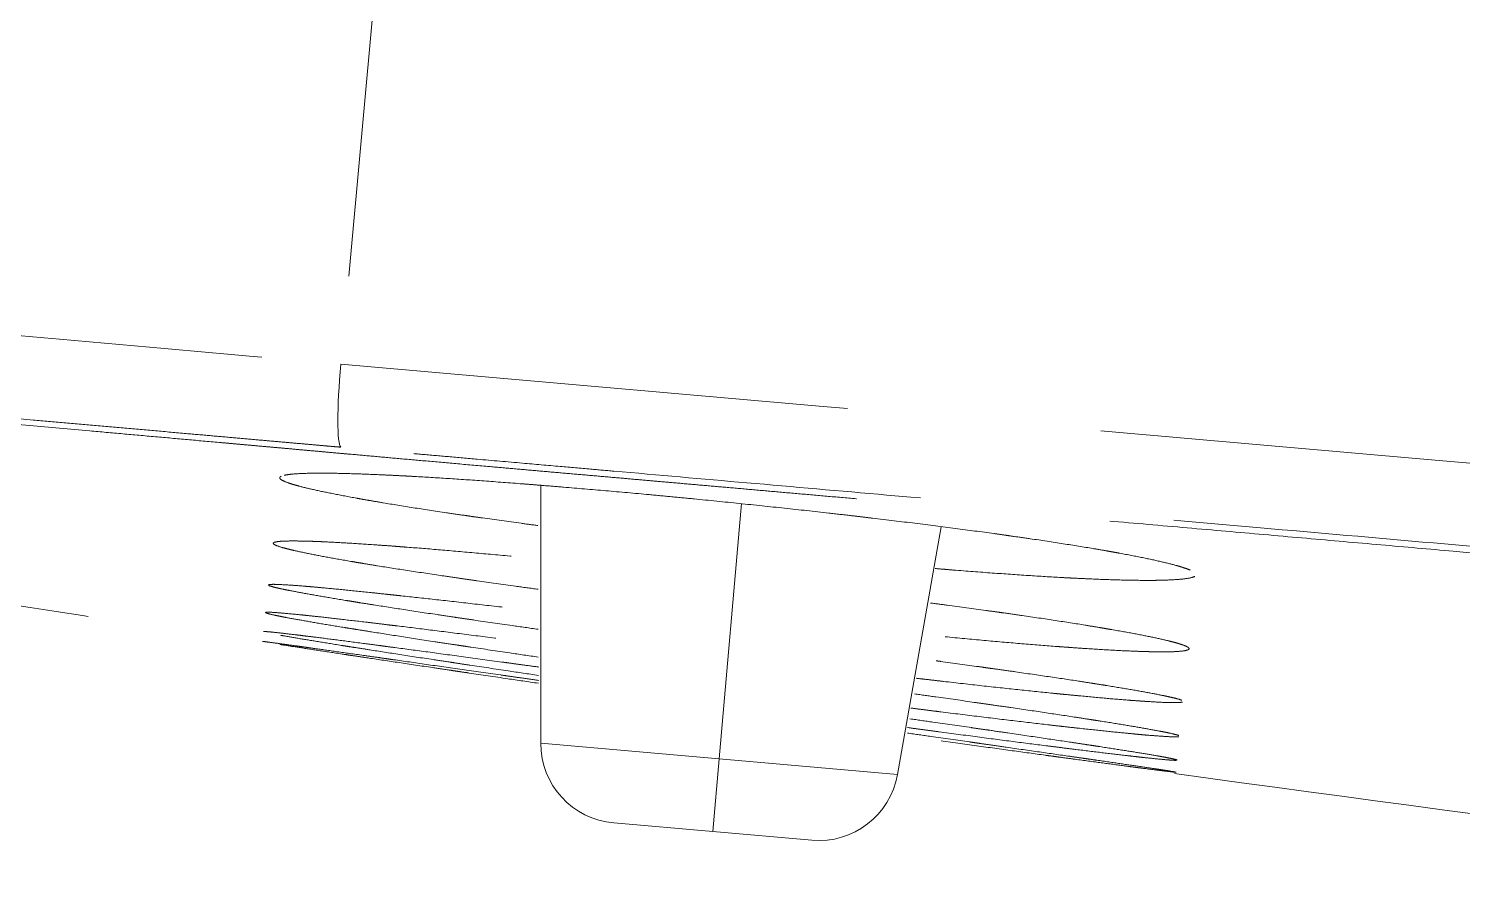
# Model space of a CAD drawing. Header units: millimetres. Extents: x 2433 to 4809, y -10272 to -6912.
# Drawn here: x 3921.16 to 3939.06, y -8247.72 to -8237.12 of the extents above; entities that cross this region are included whole.
import ezdxf

# ---------------------------------------------------------------- set-up
doc = ezdxf.new("R2010")
doc.units = ezdxf.units.MM
doc.linetypes.add('HIDDEN', pattern=[9.525, 6.35, -3.175])
doc.linetypes.add('HIDDEN2', pattern=[4.7625, 3.175, -1.5875])
doc.layers.add('HIDDEN', color=252, linetype='HIDDEN2', lineweight=13)

msp = doc.modelspace()

# ---------------------------------------------------------------- linework, layer by layer
at = {"layer": 'HIDDEN', "linetype": 'HIDDEN', "lineweight": 18, "extrusion": (-1, -2.22045e-16, 0)}
for p, q in [((3925.737, -8233.892), (3925.062, -8241.313)), ((3927.558, -8242.827), (3927.558, -8246.046)), ((3929.786, -8246.241), (3930.064, -8243.055)), ((3932.013, -8246.436), (3932.558, -8243.346)), ((3929.786, -8246.241), (3927.558, -8246.046)), ((3929.706, -8247.15), (3929.786, -8246.241)), ((3929.786, -8246.241), (3932.013, -8246.436)), ((3929.706, -8247.15), (3928.471, -8247.042)), ((3929.706, -8247.15), (3930.941, -8247.258))]:
    msp.add_line(p, q, dxfattribs=at)
at = {"layer": 'HIDDEN', "linetype": 'HIDDEN', "lineweight": 18}
for centre, start, end in [((3928.558, -8246.046), 180, 265), ((3931.029, -8246.262), 265, 350)]:
    msp.add_arc(centre, 1, start, end, dxfattribs=at)
msp.add_ellipse((3925.157, -8241.356), major_axis=(-0.088, -0.996), ratio=0.097981, start_param=4.677582, end_param=6.219671, dxfattribs=at)
for points, knots in [([(4035.227, -8240.055), (4035.149, -8240.047), (4034.993, -8240.031), (4034.759, -8240.007), (4034.527, -8239.983), (4034.296, -8239.96), (4034.066, -8239.937), (4033.837, -8239.914), (4033.61, -8239.891), (4033.384, -8239.868), (4033.159, -8239.846), (4032.935, -8239.824), (4032.712, -8239.802), (4032.491, -8239.78), (4032.271, -8239.758), (4032.052, -8239.737), (4031.812, -8239.713), (4031.552, -8239.688), (4031.273, -8239.661), (4030.997, -8239.634), (4030.725, -8239.608), (4030.457, -8239.583), (4030.192, -8239.558), (4029.931, -8239.533), (4029.673, -8239.509), (4029.42, -8239.486), (4029.169, -8239.463), (4028.923, -8239.44), (4028.679, -8239.418), (4028.448, -8239.397), (4028.223, -8239.377), (4028, -8239.357), (4027.767, -8239.336), (4027.525, -8239.315), (4027.273, -8239.293), (4027.011, -8239.27), (4026.763, -8239.248), (4026.53, -8239.227), (4026.318, -8239.209), (4026.106, -8239.19), (4025.894, -8239.172), (4025.682, -8239.154), (4025.471, -8239.135), (4025.259, -8239.117), (4025.089, -8239.102), (4024.959, -8239.091), (4024.866, -8239.083), (4024.769, -8239.075), (4024.666, -8239.066), (4024.558, -8239.056), (4024.444, -8239.046), (4024.326, -8239.036), (4024.202, -8239.025), (4024.073, -8239.014), (4023.939, -8239.002), (4023.799, -8238.989), (4023.655, -8238.977), (4023.505, -8238.964), (4023.26, -8238.942), (4022.924, -8238.912), (4022.498, -8238.875), (4022.075, -8238.837), (4021.327, -8238.771), (4020.258, -8238.676), (4018.876, -8238.553), (4017.517, -8238.431), (4016.18, -8238.311), (4014.992, -8238.204), (4013.949, -8238.11), (4013.051, -8238.03), (4012.172, -8237.95), (4011.312, -8237.873), (4010.471, -8237.797), (4009.65, -8237.723), (4008.847, -8237.65), (4007.822, -8237.558), (4006.59, -8237.447), (4005.165, -8237.318), (4003.803, -8237.195), (4002.505, -8237.078), (4001.236, -8236.964), (3999.994, -8236.852), (3998.776, -8236.742), (3997.613, -8236.637), (3996.506, -8236.537), (3995.453, -8236.441), (3994.467, -8236.352), (3993.542, -8236.269), (3992.673, -8236.19), (3991.839, -8236.115), (3990.894, -8236.03), (3989.848, -8235.936), (3988.712, -8235.833), (3987.775, -8235.749), (3987.019, -8235.681), (3986.429, -8235.629), (3985.855, -8235.577), (3985.296, -8235.527), (3984.751, -8235.479), (3984.104, -8235.421), (3983.358, -8235.355), (3982.505, -8235.28), (3981.656, -8235.205), (3980.805, -8235.13), (3979.954, -8235.056), (3979.2, -8234.99), (3978.539, -8234.933), (3977.971, -8234.884), (3977.229, -8234.82), (3976.3, -8234.74), (3975.164, -8234.643), (3974.176, -8234.559), (3973.346, -8234.488), (3972.689, -8234.432), (3972.007, -8234.374), (3971.301, -8234.314), (3970.278, -8234.227), (3968.898, -8234.111), (3967.514, -8233.993), (3966.416, -8233.9), (3965.641, -8233.835), (3964.835, -8233.766), (3963.999, -8233.696), (3963.132, -8233.622), (3962.234, -8233.546), (3961.304, -8233.468), (3960.262, -8233.379), (3959.097, -8233.281), (3957.798, -8233.17), (3956.435, -8233.055), (3955.009, -8232.934), (3953.619, -8232.816), (3952.266, -8232.702), (3950.957, -8232.59), (3949.595, -8232.475), (3948.181, -8232.355), (3947.025, -8232.257), (3946.141, -8232.182), (3945.545, -8232.131), (3944.943, -8232.08), (3944.336, -8232.028), (3943.723, -8231.976), (3943.104, -8231.923), (3942.48, -8231.87), (3941.851, -8231.816), (3941.217, -8231.761), (3940.577, -8231.706), (3939.875, -8231.645), (3939.107, -8231.579), (3938.268, -8231.506), (3937.41, -8231.431), (3936.718, -8231.371), (3936.196, -8231.325), (3935.853, -8231.295), (3935.514, -8231.266), (3935.179, -8231.236), (3934.906, -8231.212), (3934.695, -8231.193), (3934.546, -8231.18), (3934.402, -8231.168), (3934.264, -8231.155), (3934.13, -8231.144), (3934.001, -8231.132), (3933.878, -8231.122), (3933.759, -8231.111), (3933.646, -8231.101), (3933.537, -8231.092), (3933.434, -8231.083), (3933.336, -8231.074), (3933.243, -8231.066), (3933.122, -8231.056), (3932.973, -8231.043), (3932.791, -8231.028), (3932.607, -8231.012), (3932.42, -8230.997), (3932.232, -8230.981), (3932.04, -8230.966), (3931.847, -8230.95), (3931.651, -8230.934), (3931.478, -8230.92), (3931.329, -8230.909), (3931.205, -8230.899), (3931.084, -8230.889), (3930.963, -8230.88), (3930.845, -8230.87), (3930.728, -8230.861), (3930.613, -8230.852), (3930.5, -8230.843), (3930.388, -8230.835), (3930.278, -8230.826), (3930.169, -8230.818), (3930.063, -8230.809), (3929.957, -8230.801), (3929.854, -8230.793), (3929.66, -8230.778), (3929.374, -8230.756), (3928.996, -8230.727), (3928.618, -8230.698), (3928.24, -8230.669), (3927.862, -8230.641), (3927.484, -8230.612), (3927.107, -8230.584), (3926.729, -8230.557), (3926.478, -8230.538), (3926.352, -8230.529)], [0, 0, 0, 0, 0.002163, 0.004315, 0.006455, 0.008584, 0.010701, 0.012807, 0.014901, 0.016983, 0.019054, 0.021114, 0.023162, 0.025199, 0.027224, 0.029237, 0.031239, 0.033842, 0.036411, 0.038947, 0.041449, 0.043918, 0.046353, 0.048756, 0.051125, 0.053461, 0.055764, 0.058034, 0.060272, 0.062477, 0.064437, 0.066489, 0.068631, 0.070864, 0.073187, 0.0756, 0.078103, 0.080063, 0.082021, 0.083977, 0.085932, 0.087885, 0.089837, 0.091787, 0.093735, 0.09454, 0.095393, 0.096294, 0.097243, 0.09824, 0.099285, 0.100378, 0.101519, 0.102708, 0.103944, 0.105227, 0.106558, 0.107936, 0.109362, 0.113317, 0.117239, 0.121128, 0.124984, 0.137905, 0.15062, 0.163121, 0.175403, 0.187458, 0.195883, 0.204134, 0.212208, 0.220107, 0.227829, 0.235374, 0.242743, 0.249935, 0.263598, 0.27668, 0.289178, 0.301094, 0.31243, 0.324112, 0.335287, 0.345955, 0.356116, 0.365774, 0.374937, 0.383246, 0.391223, 0.398869, 0.406191, 0.417235, 0.427641, 0.437446, 0.443025, 0.448435, 0.453691, 0.458808, 0.463805, 0.468701, 0.476608, 0.484329, 0.492175, 0.499956, 0.507736, 0.515584, 0.520716, 0.525912, 0.531211, 0.541104, 0.551477, 0.562467, 0.568279, 0.574302, 0.580545, 0.587016, 0.593721, 0.608689, 0.624975, 0.631801, 0.638904, 0.646289, 0.653957, 0.66191, 0.67015, 0.678675, 0.687484, 0.698822, 0.71074, 0.723241, 0.736326, 0.749993, 0.761535, 0.773556, 0.786058, 0.79904, 0.812502, 0.817923, 0.823398, 0.828926, 0.834507, 0.840139, 0.845823, 0.851558, 0.857344, 0.863179, 0.869063, 0.874996, 0.882558, 0.890287, 0.898183, 0.906246, 0.909445, 0.912609, 0.915735, 0.918824, 0.921875, 0.923296, 0.92467, 0.925997, 0.927278, 0.928512, 0.929699, 0.930839, 0.931933, 0.932979, 0.933979, 0.934931, 0.935836, 0.936694, 0.937505, 0.939157, 0.94083, 0.942523, 0.944238, 0.945973, 0.94773, 0.949508, 0.951308, 0.953129, 0.954277, 0.955409, 0.956527, 0.957629, 0.958717, 0.959789, 0.960846, 0.961888, 0.962914, 0.963926, 0.964922, 0.965903, 0.966868, 0.967818, 0.968753, 0.972226, 0.975699, 0.979172, 0.982644, 0.986117, 0.989588, 0.99306, 0.99653, 1, 1, 1, 1]), ([(3980.486, -8238.632), (3975.916, -8238.233), (3971.346, -8237.839), (3962.209, -8237.048), (3957.642, -8236.652), (3948.514, -8235.861), (3943.953, -8235.466), (3937.117, -8234.874), (3934.84, -8234.676), (3931.425, -8234.38), (3930.287, -8234.282), (3928.012, -8234.085), (3926.875, -8233.986), (3925.737, -8233.892)], [0, 0, 0, 0, 0.25, 0.25, 0.5, 0.5, 0.75, 0.75, 0.875, 0.875, 0.9375, 0.9375, 1, 1, 1, 1]), ([(3889.283, -8238.199), (3889.373, -8238.205), (3889.646, -8238.226), (3890.336, -8238.282), (3891.311, -8238.364), (3892.155, -8238.436), (3893.098, -8238.517), (3893.619, -8238.561), (3894.757, -8238.659), (3895.992, -8238.766), (3897.419, -8238.889), (3898.558, -8238.988), (3898.95, -8239.022), (3899.554, -8239.075), (3899.861, -8239.102), (3900.226, -8239.133), (3900.41, -8239.149), (3900.503, -8239.158), (3900.549, -8239.162), (3900.573, -8239.164), (3900.584, -8239.165), (3900.59, -8239.165), (3900.593, -8239.165), (3900.594, -8239.165), (3900.595, -8239.166), (3900.596, -8239.166), (3900.596, -8239.166), (3901.534, -8239.247), (3902.503, -8239.332), (3904.487, -8239.505), (3905.501, -8239.594), (3907.557, -8239.773), (3908.599, -8239.864), (3910.171, -8240.002), (3910.697, -8240.048), (3911.749, -8240.141), (3912.276, -8240.187), (3913.856, -8240.325), (3914.909, -8240.418), (3917.002, -8240.602), (3918.041, -8240.693), (3920.097, -8240.874), (3921.113, -8240.964), (3923.113, -8241.141), (3924.098, -8241.228), (3925.062, -8241.313)], [0, 0, 0, 0, 0.0625, 0.125, 0.1875, 0.25, 0.25, 0.3125, 0.3125, 0.375, 0.4375, 0.4375, 0.46875, 0.46875, 0.484375, 0.492188, 0.496094, 0.498047, 0.499023, 0.499512, 0.499756, 0.499878, 0.499939, 0.499969, 0.499985, 0.499985, 0.5, 0.5, 0.5625, 0.5625, 0.625, 0.625, 0.6875, 0.6875, 0.71875, 0.71875, 0.75, 0.75, 0.8125, 0.8125, 0.875, 0.875, 0.9375, 0.9375, 1, 1, 1, 1]), ([(3925.063, -8242.35), (3925.034, -8242.347), (3924.968, -8242.342), (3924.858, -8242.332), (3924.723, -8242.32), (3924.566, -8242.306), (3924.384, -8242.29), (3924.179, -8242.272), (3923.95, -8242.252), (3923.698, -8242.229), (3923.423, -8242.205), (3923.104, -8242.177), (3922.749, -8242.145), (3922.367, -8242.112), (3921.985, -8242.078), (3921.604, -8242.044), (3921.13, -8242.003), (3920.554, -8241.952), (3919.866, -8241.891), (3919.149, -8241.828), (3917.944, -8241.722), (3916.27, -8241.575), (3914.167, -8241.39), (3912.338, -8241.229), (3910.736, -8241.089), (3909.313, -8240.964), (3907.815, -8240.833), (3906.138, -8240.687), (3904.396, -8240.534), (3902.692, -8240.386), (3900.915, -8240.231), (3898.935, -8240.059), (3897.295, -8239.916), (3896.161, -8239.818), (3895.569, -8239.767), (3895.086, -8239.725), (3894.666, -8239.689), (3894.271, -8239.655), (3893.892, -8239.623), (3893.421, -8239.582), (3892.872, -8239.535), (3892.274, -8239.484), (3891.727, -8239.438), (3891.382, -8239.409), (3891.191, -8239.393), (3891.128, -8239.388), (3891.066, -8239.383), (3891.007, -8239.378), (3890.95, -8239.374), (3890.894, -8239.369), (3890.84, -8239.365), (3890.789, -8239.36), (3890.739, -8239.356), (3890.69, -8239.352), (3890.644, -8239.348), (3890.599, -8239.345), (3890.556, -8239.341), (3890.515, -8239.338), (3890.475, -8239.335), (3890.437, -8239.332), (3890.401, -8239.329), (3890.366, -8239.326), (3890.333, -8239.324), (3890.302, -8239.321), (3890.272, -8239.319), (3890.244, -8239.317), (3890.217, -8239.315), (3890.192, -8239.313), (3890.168, -8239.311), (3890.146, -8239.309), (3890.125, -8239.308), (3890.112, -8239.307), (3890.106, -8239.306)], [0, 0, 0, 0, 0.001614, 0.00367, 0.006167, 0.009107, 0.012488, 0.016311, 0.020577, 0.025284, 0.030434, 0.036027, 0.043191, 0.05036, 0.057533, 0.06471, 0.071892, 0.084353, 0.097416, 0.11108, 0.125346, 0.166756, 0.208317, 0.250031, 0.277722, 0.307818, 0.340322, 0.375231, 0.420225, 0.461811, 0.499995, 0.557019, 0.625101, 0.649907, 0.670653, 0.68734, 0.703009, 0.71867, 0.734324, 0.749969, 0.779854, 0.810657, 0.84238, 0.875027, 0.879814, 0.884576, 0.889315, 0.89403, 0.898721, 0.903388, 0.908032, 0.912651, 0.917246, 0.921817, 0.926364, 0.930888, 0.935387, 0.939862, 0.944313, 0.948741, 0.953144, 0.957523, 0.961879, 0.96621, 0.970518, 0.974801, 0.979061, 0.983297, 0.987508, 0.991696, 0.99586, 1, 1, 1, 1]), ([(3891.318, -8239.509), (3891.321, -8239.51), (3891.327, -8239.51), (3891.335, -8239.51), (3891.345, -8239.511), (3891.354, -8239.511), (3891.364, -8239.512), (3891.373, -8239.512), (3891.384, -8239.513), (3891.394, -8239.513), (3891.405, -8239.514), (3891.416, -8239.515), (3891.427, -8239.515), (3891.438, -8239.516), (3891.45, -8239.517), (3891.462, -8239.517), (3891.474, -8239.518), (3891.487, -8239.519), (3891.5, -8239.52), (3891.513, -8239.521), (3891.526, -8239.521), (3891.54, -8239.522), (3891.554, -8239.523), (3891.568, -8239.524), (3891.582, -8239.525), (3891.597, -8239.526), (3891.612, -8239.527), (3891.627, -8239.528), (3891.642, -8239.529), (3891.658, -8239.53), (3891.674, -8239.531), (3891.69, -8239.532), (3891.707, -8239.533), (3891.723, -8239.535), (3891.74, -8239.536), (3891.757, -8239.537), (3891.775, -8239.538), (3891.793, -8239.54), (3891.811, -8239.541), (3891.829, -8239.542), (3891.847, -8239.543), (3891.866, -8239.545), (3891.885, -8239.546), (3891.904, -8239.548), (3891.924, -8239.549), (3891.944, -8239.55), (3891.964, -8239.552), (3891.984, -8239.553), (3892.004, -8239.555), (3892.025, -8239.556), (3892.046, -8239.558), (3892.067, -8239.56), (3892.089, -8239.561), (3892.111, -8239.563), (3892.133, -8239.565), (3892.155, -8239.566), (3892.178, -8239.568), (3892.2, -8239.57), (3892.223, -8239.571), (3892.247, -8239.573), (3892.27, -8239.575), (3892.294, -8239.577), (3892.318, -8239.579), (3892.342, -8239.58), (3892.367, -8239.582), (3892.391, -8239.584), (3892.416, -8239.586), (3892.441, -8239.588), (3892.467, -8239.59), (3892.493, -8239.592), (3892.519, -8239.594), (3892.545, -8239.596), (3892.571, -8239.598), (3892.598, -8239.6), (3892.625, -8239.602), (3892.652, -8239.605), (3892.679, -8239.607), (3892.707, -8239.609), (3892.735, -8239.611), (3892.763, -8239.613), (3892.791, -8239.616), (3892.82, -8239.618), (3892.849, -8239.62), (3892.878, -8239.622), (3892.907, -8239.625), (3892.937, -8239.627), (3892.967, -8239.63), (3892.997, -8239.632), (3893.027, -8239.634), (3893.058, -8239.637), (3893.088, -8239.639), (3893.119, -8239.642), (3893.15, -8239.644), (3893.182, -8239.647), (3893.214, -8239.649), (3893.246, -8239.652), (3893.278, -8239.655), (3893.31, -8239.657), (3893.343, -8239.66), (3893.376, -8239.662), (3893.409, -8239.665), (3893.442, -8239.668), (3893.476, -8239.671), (3893.51, -8239.673), (3893.544, -8239.676), (3893.578, -8239.679), (3893.612, -8239.682), (3893.647, -8239.685), (3893.682, -8239.687), (3893.717, -8239.69), (3893.753, -8239.693), (3893.788, -8239.696), (3893.824, -8239.699), (3893.86, -8239.702), (3893.897, -8239.705), (3893.933, -8239.708), (3893.97, -8239.711), (3894.007, -8239.714), (3894.045, -8239.717), (3894.082, -8239.72), (3894.12, -8239.723), (3894.158, -8239.726), (3894.196, -8239.73), (3894.234, -8239.733), (3894.273, -8239.736), (3894.312, -8239.739), (3894.351, -8239.742), (3894.39, -8239.746), (3894.43, -8239.749), (3894.47, -8239.752), (3894.51, -8239.756), (3894.55, -8239.759), (3894.59, -8239.762), (3894.786, -8239.779), (3895.158, -8239.81), (3895.742, -8239.859), (3896.387, -8239.913), (3897.096, -8239.974), (3897.766, -8240.031), (3898.365, -8240.082), (3898.861, -8240.124), (3899.349, -8240.166), (3900.019, -8240.224), (3900.898, -8240.299), (3902.014, -8240.396), (3903.176, -8240.497), (3904.39, -8240.602), (3905.667, -8240.713), (3907.009, -8240.83), (3908.369, -8240.949), (3909.763, -8241.071), (3911.171, -8241.194), (3913.142, -8241.368), (3915.65, -8241.589), (3918.002, -8241.797), (3919.578, -8241.937), (3920.386, -8242.009), (3921.165, -8242.078), (3921.814, -8242.136), (3922.338, -8242.183), (3922.744, -8242.219), (3923.145, -8242.255), (3923.457, -8242.283), (3923.684, -8242.303), (3923.83, -8242.316), (3923.981, -8242.33), (3924.137, -8242.344), (3924.298, -8242.358), (3924.464, -8242.373), (3924.634, -8242.389), (3924.81, -8242.404), (3924.991, -8242.421), (3925.113, -8242.432), (3925.175, -8242.437)], [0, 0, 0, 0, 0.001925, 0.00385, 0.005774, 0.007698, 0.009621, 0.011544, 0.013466, 0.015387, 0.017309, 0.019229, 0.021149, 0.023069, 0.024988, 0.026907, 0.028825, 0.030743, 0.03266, 0.034576, 0.036493, 0.038408, 0.040324, 0.042238, 0.044152, 0.046066, 0.047979, 0.049892, 0.051804, 0.053716, 0.055628, 0.057538, 0.059449, 0.061359, 0.063268, 0.065177, 0.067085, 0.068993, 0.070901, 0.072808, 0.074714, 0.07662, 0.078526, 0.080431, 0.082336, 0.08424, 0.086144, 0.088047, 0.08995, 0.091852, 0.093754, 0.095655, 0.097556, 0.099456, 0.101356, 0.103256, 0.105155, 0.107053, 0.108951, 0.110849, 0.112746, 0.114642, 0.116539, 0.118434, 0.12033, 0.122224, 0.124119, 0.126013, 0.127906, 0.129799, 0.131691, 0.133583, 0.135475, 0.137366, 0.139257, 0.141147, 0.143037, 0.144926, 0.146815, 0.148703, 0.150591, 0.152479, 0.154366, 0.156252, 0.158139, 0.160024, 0.16191, 0.163794, 0.165679, 0.167563, 0.169446, 0.171329, 0.173212, 0.175094, 0.176976, 0.178858, 0.180739, 0.182619, 0.184499, 0.186379, 0.188258, 0.190137, 0.192015, 0.193893, 0.195771, 0.197648, 0.199525, 0.201401, 0.203277, 0.205152, 0.207027, 0.208902, 0.210776, 0.21265, 0.214523, 0.216396, 0.218269, 0.220141, 0.222013, 0.223884, 0.225755, 0.227625, 0.229496, 0.231365, 0.233235, 0.235104, 0.236972, 0.23884, 0.240708, 0.242575, 0.244442, 0.246309, 0.248175, 0.250041, 0.273303, 0.297453, 0.322491, 0.34842, 0.375242, 0.391867, 0.407779, 0.422977, 0.437462, 0.468812, 0.500015, 0.530634, 0.561693, 0.593196, 0.625148, 0.657591, 0.687383, 0.719116, 0.750008, 0.813906, 0.875033, 0.891533, 0.907411, 0.922664, 0.937294, 0.945305, 0.953187, 0.960939, 0.968561, 0.97128, 0.974094, 0.977002, 0.980005, 0.983101, 0.986293, 0.989578, 0.992958, 0.996432, 1, 1, 1, 1]), ([(3925.062, -8241.313), (3927.337, -8241.514), (3929.613, -8241.712), (3934.167, -8242.112), (3936.446, -8242.311), (3943.283, -8242.911), (3947.845, -8243.311), (3961.544, -8244.511), (3970.687, -8245.314), (3979.831, -8246.114)], [0, 0, 0, 0, 0.125, 0.125, 0.25, 0.25, 0.5, 0.5, 1, 1, 1, 1]), ([(3979.742, -8247.143), (3979.725, -8247.141), (3979.691, -8247.138), (3979.641, -8247.134), (3979.591, -8247.129), (3979.541, -8247.125), (3979.491, -8247.121), (3979.441, -8247.116), (3979.39, -8247.112), (3979.338, -8247.107), (3979.285, -8247.103), (3979.23, -8247.098), (3979.174, -8247.093), (3979.116, -8247.088), (3979.052, -8247.082), (3978.982, -8247.076), (3978.904, -8247.069), (3978.823, -8247.062), (3978.738, -8247.055), (3978.649, -8247.047), (3978.556, -8247.039), (3978.459, -8247.03), (3978.358, -8247.021), (3978.252, -8247.012), (3978.143, -8247.003), (3977.979, -8246.988), (3977.749, -8246.968), (3977.444, -8246.941), (3977.102, -8246.911), (3976.723, -8246.878), (3976.376, -8246.848), (3976.07, -8246.821), (3975.811, -8246.798), (3975.534, -8246.774), (3975.24, -8246.748), (3974.929, -8246.721), (3974.543, -8246.687), (3974.07, -8246.646), (3973.5, -8246.596), (3972.77, -8246.532), (3971.851, -8246.451), (3970.71, -8246.351), (3969.556, -8246.25), (3968.402, -8246.149), (3967.261, -8246.049), (3965.804, -8245.921), (3963.967, -8245.76), (3961.686, -8245.56), (3959.557, -8245.374), (3957.638, -8245.205), (3955.988, -8245.061), (3954.218, -8244.906), (3951.678, -8244.683), (3948.21, -8244.379), (3943.655, -8243.98), (3939.7, -8243.633), (3936.505, -8243.353), (3934.23, -8243.154), (3932.093, -8242.966), (3930.16, -8242.797), (3928.928, -8242.689), (3928.151, -8242.621), (3927.771, -8242.588), (3927.299, -8242.546), (3926.834, -8242.506), (3926.415, -8242.469), (3926.085, -8242.44), (3925.786, -8242.414), (3925.517, -8242.39), (3925.28, -8242.369), (3925.132, -8242.356), (3925.063, -8242.35)], [0, 0, 0, 0, 0.00093, 0.001846, 0.002755, 0.003662, 0.004571, 0.005489, 0.006419, 0.007367, 0.008336, 0.00933, 0.010354, 0.01141, 0.012501, 0.01386, 0.015278, 0.016761, 0.018312, 0.019934, 0.02163, 0.023401, 0.025249, 0.027174, 0.029176, 0.031253, 0.03616, 0.041729, 0.047976, 0.054905, 0.062506, 0.066938, 0.071679, 0.076731, 0.082096, 0.087772, 0.093759, 0.103254, 0.113671, 0.125011, 0.143197, 0.164032, 0.187516, 0.206429, 0.227264, 0.25002, 0.286248, 0.327918, 0.375029, 0.402973, 0.433122, 0.465478, 0.500039, 0.572373, 0.6557, 0.750021, 0.78956, 0.83122, 0.875001, 0.907035, 0.937497, 0.942783, 0.949752, 0.958407, 0.968747, 0.975374, 0.981433, 0.986926, 0.991851, 0.996209, 1, 1, 1, 1]), ([(3925.175, -8242.437), (3925.269, -8242.445), (3925.465, -8242.463), (3925.775, -8242.491), (3926.115, -8242.521), (3926.485, -8242.554), (3926.836, -8242.585), (3927.159, -8242.613), (3927.442, -8242.638), (3927.726, -8242.663), (3928.009, -8242.688), (3928.292, -8242.712), (3928.558, -8242.736), (3928.812, -8242.758), (3929.058, -8242.78), (3929.321, -8242.803), (3929.599, -8242.827), (3929.893, -8242.853), (3930.202, -8242.88), (3930.527, -8242.909), (3930.867, -8242.939), (3931.224, -8242.97), (3931.595, -8243.003), (3932.193, -8243.055), (3933.005, -8243.127), (3934.02, -8243.216), (3935.013, -8243.303), (3935.986, -8243.388), (3936.938, -8243.472), (3937.869, -8243.554), (3939.362, -8243.685), (3941.377, -8243.862), (3943.87, -8244.081), (3946.217, -8244.287), (3948.416, -8244.481), (3950.468, -8244.661), (3952.414, -8244.832), (3954.264, -8244.994), (3956.029, -8245.15), (3957.677, -8245.294), (3959.114, -8245.421), (3960.362, -8245.53), (3961.443, -8245.625), (3962.471, -8245.716), (3963.446, -8245.801), (3964.369, -8245.882), (3965.239, -8245.959), (3966.214, -8246.044), (3967.279, -8246.138), (3968.417, -8246.238), (3969.402, -8246.325), (3970.252, -8246.399), (3970.983, -8246.464), (3971.666, -8246.524), (3972.301, -8246.579), (3973.01, -8246.642), (3973.775, -8246.709), (3974.552, -8246.777), (3975.218, -8246.836), (3975.787, -8246.886), (3976.392, -8246.939), (3977.019, -8246.994), (3977.596, -8247.044), (3978.043, -8247.084), (3978.384, -8247.114), (3978.65, -8247.137), (3978.845, -8247.154), (3978.978, -8247.166), (3979.107, -8247.177), (3979.234, -8247.188), (3979.359, -8247.199), (3979.484, -8247.21), (3979.61, -8247.221), (3979.693, -8247.228), (3979.735, -8247.232)], [0, 0, 0, 0, 0.005151, 0.010852, 0.017103, 0.023903, 0.031252, 0.036466, 0.041678, 0.046888, 0.052095, 0.0573, 0.062502, 0.066749, 0.071284, 0.076106, 0.081216, 0.086613, 0.092297, 0.098266, 0.104522, 0.111063, 0.117889, 0.125, 0.144009, 0.162634, 0.180874, 0.198731, 0.216202, 0.23329, 0.249993, 0.298424, 0.344152, 0.387173, 0.427485, 0.465089, 0.499991, 0.53446, 0.566783, 0.596959, 0.624989, 0.645739, 0.665527, 0.68435, 0.702208, 0.719099, 0.735026, 0.749991, 0.772645, 0.793478, 0.812492, 0.826748, 0.840128, 0.852628, 0.864248, 0.874994, 0.891527, 0.906245, 0.91767, 0.928083, 0.937496, 0.950865, 0.962498, 0.969176, 0.9754, 0.981249, 0.983738, 0.986155, 0.988515, 0.990832, 0.993122, 0.995402, 0.997689, 1, 1, 1, 1]), ([(3927.524, -8243.328), (3927.453, -8243.319), (3927.383, -8243.31), (3927.149, -8243.278), (3926.989, -8243.256), (3926.794, -8243.228), (3926.755, -8243.223), (3926.678, -8243.212), (3926.64, -8243.206), (3926.526, -8243.19), (3926.452, -8243.179), (3926.235, -8243.147), (3926.097, -8243.126), (3925.835, -8243.085), (3925.71, -8243.064), (3925.534, -8243.035), (3925.477, -8243.025), (3925.394, -8243.011), (3925.366, -8243.006), (3925.312, -8242.996), (3925.286, -8242.992), (3925.156, -8242.968), (3925.061, -8242.95), (3924.886, -8242.915), (3924.807, -8242.899), (3924.665, -8242.867), (3924.602, -8242.852), (3924.534, -8242.834), (3924.521, -8242.83), (3924.496, -8242.823), (3924.484, -8242.82), (3924.449, -8242.809), (3924.429, -8242.803), (3924.374, -8242.784), (3924.346, -8242.772), (3924.309, -8242.751), (3924.3, -8242.741), (3924.3, -8242.727), (3924.302, -8242.723), (3924.31, -8242.717), (3924.313, -8242.715), (3924.317, -8242.713), (3924.317, -8242.713), (3924.318, -8242.713)], [0, 0, 0, 0, 0.034548, 0.034548, 0.116512, 0.116512, 0.137002, 0.137002, 0.157493, 0.157493, 0.198475, 0.198475, 0.280439, 0.280439, 0.362403, 0.362403, 0.403385, 0.403385, 0.423876, 0.423876, 0.444367, 0.444367, 0.52633, 0.52633, 0.608294, 0.608294, 0.690258, 0.690258, 0.710749, 0.710749, 0.73124, 0.73124, 0.772222, 0.772222, 0.854186, 0.854186, 0.936149, 0.936149, 0.977131, 0.977131, 0.997622, 0.997622, 1, 1, 1, 1]), ([(3924.357, -8242.7), (3924.373, -8242.697), (3924.392, -8242.694), (3924.451, -8242.686), (3924.497, -8242.682), (3924.607, -8242.677), (3924.67, -8242.675), (3924.761, -8242.674), (3924.78, -8242.674), (3924.818, -8242.674), (3924.877, -8242.674), (3924.94, -8242.675), (3925.072, -8242.677), (3925.168, -8242.68), (3925.375, -8242.686), (3925.485, -8242.691), (3925.663, -8242.699), (3925.725, -8242.702), (3925.82, -8242.707), (3925.852, -8242.708), (3925.917, -8242.712), (3926.082, -8242.721), (3926.255, -8242.732), (3926.545, -8242.75), (3926.845, -8242.771), (3927.168, -8242.795), (3927.376, -8242.811), (3927.418, -8242.814), (3927.502, -8242.821), (3927.629, -8242.831), (3927.758, -8242.842), (3928.017, -8242.863), (3928.193, -8242.878), (3928.55, -8242.909), (3928.731, -8242.926), (3929.007, -8242.951), (3929.1, -8242.96), (3929.287, -8242.978), (3929.38, -8242.987), (3929.662, -8243.014), (3929.85, -8243.033), (3930.039, -8243.053)], [0, 0, 0, 0, 0.040504, 0.040504, 0.10904, 0.10904, 0.177575, 0.177575, 0.194709, 0.194709, 0.211843, 0.246111, 0.246111, 0.314646, 0.314646, 0.383181, 0.383181, 0.417449, 0.417449, 0.434583, 0.434583, 0.451717, 0.520252, 0.520252, 0.588788, 0.657323, 0.657323, 0.674457, 0.674457, 0.691591, 0.725858, 0.725858, 0.794394, 0.794394, 0.862929, 0.862929, 0.897197, 0.897197, 0.931465, 0.931465, 1, 1, 1, 1]), ([(3930.039, -8243.053), (3930.228, -8243.072), (3930.416, -8243.092), (3930.788, -8243.132), (3930.973, -8243.152), (3931.247, -8243.183), (3931.339, -8243.194), (3931.475, -8243.209), (3931.521, -8243.215), (3931.611, -8243.225), (3931.656, -8243.231), (3931.882, -8243.257), (3932.058, -8243.279), (3932.403, -8243.321), (3932.571, -8243.343), (3932.899, -8243.386), (3933.06, -8243.407), (3933.255, -8243.434), (3933.294, -8243.439), (3933.371, -8243.45), (3933.409, -8243.456), (3933.522, -8243.472), (3933.596, -8243.482), (3933.813, -8243.514), (3933.95, -8243.535), (3934.212, -8243.576), (3934.337, -8243.596), (3934.513, -8243.625), (3934.57, -8243.635), (3934.653, -8243.65), (3934.68, -8243.655), (3934.734, -8243.664), (3934.76, -8243.669), (3934.89, -8243.693), (3934.985, -8243.711), (3935.159, -8243.747), (3935.238, -8243.764), (3935.38, -8243.797), (3935.442, -8243.813), (3935.511, -8243.832), (3935.524, -8243.836), (3935.549, -8243.843), (3935.585, -8243.854), (3935.616, -8243.865), (3935.646, -8243.876), (3935.657, -8243.881), (3935.667, -8243.885)], [0, 0, 0, 0, 0.069776, 0.069776, 0.139553, 0.139553, 0.174441, 0.174441, 0.191885, 0.191885, 0.209329, 0.209329, 0.279105, 0.279105, 0.348882, 0.348882, 0.418658, 0.418658, 0.436102, 0.436102, 0.453546, 0.453546, 0.488434, 0.488434, 0.558211, 0.558211, 0.627987, 0.627987, 0.662875, 0.662875, 0.680319, 0.680319, 0.697763, 0.697763, 0.76754, 0.76754, 0.837316, 0.837316, 0.907093, 0.907093, 0.924537, 0.924537, 0.941981, 0.976869, 0.976869, 1, 1, 1, 1]), ([(3915.634, -8243.483), (3916.721, -8243.657), (3919.55, -8244.103), (3922.38, -8244.536), (3924.123, -8244.797)], [0, 0, 0, 0, 0.384475, 1, 1, 1, 1]), ([(3927.526, -8244.124), (3927.431, -8244.111), (3927.337, -8244.099), (3927.08, -8244.063), (3926.919, -8244.041), (3926.724, -8244.013), (3926.685, -8244.007), (3926.608, -8243.996), (3926.569, -8243.991), (3926.456, -8243.974), (3926.382, -8243.963), (3926.164, -8243.931), (3926.026, -8243.91), (3925.763, -8243.87), (3925.639, -8243.85), (3925.462, -8243.822), (3925.404, -8243.812), (3925.321, -8243.798), (3925.294, -8243.794), (3925.24, -8243.785), (3925.213, -8243.78), (3925.083, -8243.758), (3924.987, -8243.741), (3924.812, -8243.709), (3924.732, -8243.693), (3924.589, -8243.664), (3924.526, -8243.651), (3924.457, -8243.635), (3924.444, -8243.632), (3924.418, -8243.625), (3924.406, -8243.622), (3924.371, -8243.613), (3924.351, -8243.608), (3924.295, -8243.592), (3924.267, -8243.582), (3924.229, -8243.564), (3924.219, -8243.557), (3924.218, -8243.547), (3924.221, -8243.544), (3924.228, -8243.54), (3924.23, -8243.538), (3924.237, -8243.536), (3924.242, -8243.535), (3924.265, -8243.529), (3924.293, -8243.526), (3924.366, -8243.522), (3924.412, -8243.521), (3924.521, -8243.521), (3924.584, -8243.522), (3924.673, -8243.524), (3924.692, -8243.525), (3924.73, -8243.526), (3924.789, -8243.528), (3924.851, -8243.531), (3924.983, -8243.538), (3925.078, -8243.543), (3925.284, -8243.555), (3925.394, -8243.562), (3925.572, -8243.575), (3925.633, -8243.579), (3925.727, -8243.586), (3925.759, -8243.589), (3925.824, -8243.594), (3925.988, -8243.606), (3926.162, -8243.62), (3926.45, -8243.645), (3926.75, -8243.671), (3927.071, -8243.7), (3927.25, -8243.717), (3927.262, -8243.718), (3927.274, -8243.719)], [0, 0, 0, 0, 0.024852, 0.024852, 0.069033, 0.069033, 0.080079, 0.080079, 0.091124, 0.091124, 0.113215, 0.113215, 0.157396, 0.157396, 0.201577, 0.201577, 0.223668, 0.223668, 0.234713, 0.234713, 0.245759, 0.245759, 0.28994, 0.28994, 0.334121, 0.334121, 0.378303, 0.378303, 0.389348, 0.389348, 0.400393, 0.400393, 0.422484, 0.422484, 0.466665, 0.466665, 0.510847, 0.510847, 0.532937, 0.532937, 0.543983, 0.543983, 0.555028, 0.555028, 0.599209, 0.599209, 0.64339, 0.64339, 0.687572, 0.687572, 0.698617, 0.698617, 0.709662, 0.731753, 0.731753, 0.775934, 0.775934, 0.820116, 0.820116, 0.842206, 0.842206, 0.853252, 0.853252, 0.864297, 0.908478, 0.908478, 0.95266, 0.996841, 0.996841, 1, 1, 1, 1]), ([(3935.726, -8243.963), (3935.726, -8243.963), (3935.726, -8243.963), (3935.722, -8243.965), (3935.718, -8243.967), (3935.693, -8243.977), (3935.665, -8243.984), (3935.59, -8243.995), (3935.544, -8244), (3935.434, -8244.007), (3935.371, -8244.01), (3935.28, -8244.012), (3935.261, -8244.012), (3935.223, -8244.013), (3935.164, -8244.013), (3935.101, -8244.013), (3934.969, -8244.012), (3934.874, -8244.01), (3934.667, -8244.005), (3934.557, -8244.001), (3934.379, -8243.993), (3934.318, -8243.99), (3934.223, -8243.986), (3934.191, -8243.984), (3934.126, -8243.981), (3934.093, -8243.979), (3933.927, -8243.97), (3933.789, -8243.961), (3933.5, -8243.943), (3933.35, -8243.932), (3933.039, -8243.91), (3932.878, -8243.897), (3932.67, -8243.881), (3932.628, -8243.877), (3932.551, -8243.871), (3932.516, -8243.868), (3932.481, -8243.865)], [0, 0, 0, 0, 0.001306, 0.001306, 0.024625, 0.024625, 0.1179, 0.1179, 0.211175, 0.211175, 0.30445, 0.30445, 0.327768, 0.327768, 0.351087, 0.397724, 0.397724, 0.490999, 0.490999, 0.584274, 0.584274, 0.630911, 0.630911, 0.65423, 0.65423, 0.677549, 0.677549, 0.770824, 0.770824, 0.864099, 0.864099, 0.957373, 0.957373, 0.980692, 0.980692, 1, 1, 1, 1]), ([(3927.527, -8244.624), (3927.417, -8244.608), (3927.308, -8244.593), (3927.037, -8244.554), (3926.876, -8244.531), (3926.681, -8244.502), (3926.642, -8244.497), (3926.564, -8244.485), (3926.526, -8244.479), (3926.412, -8244.463), (3926.338, -8244.452), (3926.12, -8244.419), (3925.981, -8244.398), (3925.718, -8244.358), (3925.593, -8244.338), (3925.415, -8244.31), (3925.358, -8244.301), (3925.274, -8244.288), (3925.246, -8244.283), (3925.192, -8244.274), (3925.166, -8244.27), (3925.035, -8244.249), (3924.938, -8244.232), (3924.762, -8244.202), (3924.682, -8244.188), (3924.538, -8244.162), (3924.474, -8244.15), (3924.404, -8244.136), (3924.391, -8244.134), (3924.365, -8244.128), (3924.353, -8244.126), (3924.317, -8244.118), (3924.296, -8244.114), (3924.239, -8244.101), (3924.211, -8244.093), (3924.171, -8244.081), (3924.161, -8244.075), (3924.159, -8244.07), (3924.161, -8244.068), (3924.167, -8244.066), (3924.17, -8244.065), (3924.177, -8244.064), (3924.181, -8244.064), (3924.203, -8244.062), (3924.231, -8244.062), (3924.303, -8244.065), (3924.348, -8244.067), (3924.455, -8244.074), (3924.518, -8244.078), (3924.607, -8244.086), (3924.625, -8244.087), (3924.663, -8244.09), (3924.721, -8244.095), (3924.784, -8244.101), (3924.914, -8244.113), (3925.009, -8244.122), (3925.213, -8244.143), (3925.323, -8244.154), (3925.5, -8244.172), (3925.561, -8244.179), (3925.655, -8244.189), (3925.687, -8244.192), (3925.752, -8244.199), (3925.784, -8244.202), (3925.95, -8244.22), (3926.088, -8244.235), (3926.375, -8244.267), (3926.524, -8244.284), (3926.834, -8244.319), (3926.994, -8244.337), (3927.202, -8244.361), (3927.243, -8244.366), (3927.327, -8244.376), (3927.411, -8244.385), (3927.495, -8244.395), (3927.537, -8244.4)], [0, 0, 0, 0, 0.027762, 0.027762, 0.070505, 0.070505, 0.081191, 0.081191, 0.091877, 0.091877, 0.113248, 0.113248, 0.155992, 0.155992, 0.198735, 0.198735, 0.220106, 0.220106, 0.230792, 0.230792, 0.241478, 0.241478, 0.284221, 0.284221, 0.326965, 0.326965, 0.369708, 0.369708, 0.380394, 0.380394, 0.39108, 0.39108, 0.412451, 0.412451, 0.455194, 0.455194, 0.497938, 0.497938, 0.519309, 0.519309, 0.529995, 0.529995, 0.540681, 0.540681, 0.583424, 0.583424, 0.626167, 0.626167, 0.668911, 0.668911, 0.679597, 0.679597, 0.690282, 0.711654, 0.711654, 0.754397, 0.754397, 0.797141, 0.797141, 0.818512, 0.818512, 0.829198, 0.829198, 0.839884, 0.839884, 0.882627, 0.882627, 0.92537, 0.92537, 0.968114, 0.968114, 0.978799, 0.978799, 0.989485, 1, 1, 1, 1]), ([(3927.528, -8244.971), (3927.407, -8244.954), (3927.289, -8244.936), (3927.007, -8244.895), (3926.847, -8244.871), (3926.651, -8244.842), (3926.612, -8244.836), (3926.535, -8244.824), (3926.496, -8244.818), (3926.382, -8244.801), (3926.308, -8244.79), (3926.09, -8244.757), (3925.951, -8244.735), (3925.688, -8244.694), (3925.562, -8244.675), (3925.384, -8244.646), (3925.327, -8244.637), (3925.243, -8244.624), (3925.215, -8244.619), (3925.161, -8244.61), (3925.134, -8244.606), (3925.003, -8244.585), (3924.906, -8244.569), (3924.729, -8244.539), (3924.649, -8244.525), (3924.504, -8244.499), (3924.44, -8244.488), (3924.37, -8244.475), (3924.356, -8244.472), (3924.33, -8244.467), (3924.318, -8244.464), (3924.282, -8244.457), (3924.261, -8244.453), (3924.204, -8244.441), (3924.174, -8244.434), (3924.134, -8244.423), (3924.123, -8244.418), (3924.121, -8244.414), (3924.123, -8244.413), (3924.129, -8244.412), (3924.132, -8244.411), (3924.138, -8244.411), (3924.142, -8244.411), (3924.164, -8244.41), (3924.191, -8244.411), (3924.263, -8244.416), (3924.307, -8244.419), (3924.414, -8244.429), (3924.476, -8244.435), (3924.564, -8244.444), (3924.582, -8244.445), (3924.62, -8244.449), (3924.678, -8244.455), (3924.74, -8244.462), (3924.87, -8244.476), (3924.964, -8244.487), (3925.168, -8244.511), (3925.277, -8244.523), (3925.453, -8244.544), (3925.514, -8244.551), (3925.608, -8244.563), (3925.64, -8244.567), (3925.704, -8244.574), (3925.737, -8244.578), (3925.902, -8244.598), (3926.04, -8244.615), (3926.326, -8244.651), (3926.624, -8244.688), (3926.944, -8244.729), (3927.151, -8244.755), (3927.193, -8244.76), (3927.276, -8244.771), (3927.376, -8244.784), (3927.477, -8244.797), (3927.536, -8244.804)], [0, 0, 0, 0, 0.030103, 0.030103, 0.072561, 0.072561, 0.083176, 0.083176, 0.093791, 0.093791, 0.11502, 0.11502, 0.157478, 0.157478, 0.199936, 0.199936, 0.221166, 0.221166, 0.23178, 0.23178, 0.242395, 0.242395, 0.284853, 0.284853, 0.327311, 0.327311, 0.36977, 0.36977, 0.380384, 0.380384, 0.390999, 0.390999, 0.412228, 0.412228, 0.454686, 0.454686, 0.497145, 0.497145, 0.518374, 0.518374, 0.528988, 0.528988, 0.539603, 0.539603, 0.582061, 0.582061, 0.62452, 0.62452, 0.666978, 0.666978, 0.677593, 0.677593, 0.688207, 0.709436, 0.709436, 0.751895, 0.751895, 0.794353, 0.794353, 0.815582, 0.815582, 0.826197, 0.826197, 0.836811, 0.836811, 0.87927, 0.87927, 0.921728, 0.964186, 0.964186, 0.974801, 0.974801, 0.985416, 1, 1, 1, 1]), ([(3932.425, -8244.296), (3932.495, -8244.305), (3932.564, -8244.314), (3932.797, -8244.345), (3932.957, -8244.367), (3933.153, -8244.394), (3933.192, -8244.399), (3933.269, -8244.41), (3933.307, -8244.415), (3933.421, -8244.431), (3933.495, -8244.442), (3933.712, -8244.473), (3933.988, -8244.514), (3934.237, -8244.553), (3934.413, -8244.582), (3934.471, -8244.591), (3934.554, -8244.605), (3934.581, -8244.61), (3934.635, -8244.619), (3934.662, -8244.624), (3934.792, -8244.646), (3934.887, -8244.663), (3935.062, -8244.696), (3935.142, -8244.712), (3935.284, -8244.742), (3935.348, -8244.757), (3935.417, -8244.773), (3935.43, -8244.777), (3935.455, -8244.783), (3935.491, -8244.793), (3935.523, -8244.802), (3935.578, -8244.82), (3935.606, -8244.83), (3935.644, -8244.85), (3935.653, -8244.858), (3935.653, -8244.87), (3935.651, -8244.873), (3935.644, -8244.878), (3935.641, -8244.88), (3935.634, -8244.883), (3935.629, -8244.884), (3935.606, -8244.891), (3935.578, -8244.895), (3935.504, -8244.902), (3935.458, -8244.904), (3935.349, -8244.906), (3935.286, -8244.906), (3935.196, -8244.904), (3935.178, -8244.904), (3935.14, -8244.903), (3935.081, -8244.902), (3935.018, -8244.899), (3934.887, -8244.894), (3934.792, -8244.89), (3934.587, -8244.879), (3934.477, -8244.872), (3934.299, -8244.86), (3934.238, -8244.856), (3934.144, -8244.849), (3934.112, -8244.847), (3934.047, -8244.842), (3933.883, -8244.83), (3933.711, -8244.816), (3933.423, -8244.792), (3933.273, -8244.779), (3932.963, -8244.751), (3932.803, -8244.736), (3932.595, -8244.716), (3932.553, -8244.712), (3932.469, -8244.704), (3932.412, -8244.698), (3932.354, -8244.693), (3932.339, -8244.691)], [0, 0, 0, 0, 0.018147, 0.018147, 0.061613, 0.061613, 0.07248, 0.07248, 0.083346, 0.083346, 0.105079, 0.105079, 0.148545, 0.192011, 0.192011, 0.213744, 0.213744, 0.22461, 0.22461, 0.235477, 0.235477, 0.278943, 0.278943, 0.322409, 0.322409, 0.365875, 0.365875, 0.376741, 0.376741, 0.387608, 0.409341, 0.409341, 0.452807, 0.452807, 0.496273, 0.496273, 0.518006, 0.518006, 0.528872, 0.528872, 0.539739, 0.539739, 0.583205, 0.583205, 0.626671, 0.626671, 0.670137, 0.670137, 0.681003, 0.681003, 0.69187, 0.713603, 0.713603, 0.757069, 0.757069, 0.800535, 0.800535, 0.822268, 0.822268, 0.833134, 0.833134, 0.844001, 0.887467, 0.887467, 0.930933, 0.930933, 0.974399, 0.974399, 0.985265, 0.985265, 0.996132, 1, 1, 1, 1]), ([(3924.083, -8244.776), (3924.083, -8244.775), (3924.085, -8244.775), (3924.089, -8244.776), (3924.092, -8244.776), (3924.098, -8244.777), (3924.102, -8244.777), (3924.123, -8244.779), (3924.149, -8244.783), (3924.22, -8244.792), (3924.264, -8244.798), (3924.369, -8244.812), (3924.431, -8244.821), (3924.519, -8244.833), (3924.537, -8244.836), (3924.574, -8244.841), (3924.632, -8244.849), (3924.694, -8244.858), (3924.823, -8244.876), (3924.917, -8244.889), (3925.119, -8244.918), (3925.228, -8244.933), (3925.403, -8244.958), (3925.464, -8244.967), (3925.557, -8244.98), (3925.589, -8244.985), (3925.653, -8244.994), (3925.686, -8244.999), (3925.85, -8245.022), (3925.987, -8245.042), (3926.273, -8245.083), (3926.57, -8245.125), (3926.889, -8245.171), (3927.096, -8245.2), (3927.137, -8245.206), (3927.221, -8245.218), (3927.338, -8245.235), (3927.457, -8245.252), (3927.534, -8245.263)], [0, 0, 0, 0, 0.026356, 0.026356, 0.047614, 0.047614, 0.068873, 0.068873, 0.153907, 0.153907, 0.238942, 0.238942, 0.323976, 0.323976, 0.345235, 0.345235, 0.366493, 0.409011, 0.409011, 0.494045, 0.494045, 0.57908, 0.57908, 0.621597, 0.621597, 0.642855, 0.642855, 0.664114, 0.664114, 0.749148, 0.749148, 0.834183, 0.919217, 0.919217, 0.940476, 0.940476, 0.961734, 1, 1, 1, 1]), ([(3924.098, -8244.652), (3924.099, -8244.652), (3924.1, -8244.652), (3924.103, -8244.652), (3924.105, -8244.652), (3924.112, -8244.652), (3924.115, -8244.652), (3924.137, -8244.653), (3924.164, -8244.655), (3924.235, -8244.662), (3924.279, -8244.667), (3924.385, -8244.679), (3924.446, -8244.686), (3924.535, -8244.697), (3924.553, -8244.699), (3924.59, -8244.704), (3924.648, -8244.711), (3924.71, -8244.718), (3924.839, -8244.735), (3924.933, -8244.747), (3925.137, -8244.773), (3925.246, -8244.787), (3925.421, -8244.81), (3925.482, -8244.818), (3925.575, -8244.831), (3925.607, -8244.835), (3925.672, -8244.844), (3925.704, -8244.848), (3925.869, -8244.87), (3926.006, -8244.888), (3926.292, -8244.927), (3926.59, -8244.967), (3926.909, -8245.01), (3927.116, -8245.039), (3927.157, -8245.044), (3927.241, -8245.056), (3927.352, -8245.071), (3927.464, -8245.086), (3927.535, -8245.096)], [0, 0, 0, 0, 0.012843, 0.012843, 0.03447, 0.03447, 0.056096, 0.056096, 0.142602, 0.142602, 0.229107, 0.229107, 0.315612, 0.315612, 0.337239, 0.337239, 0.358865, 0.402118, 0.402118, 0.488623, 0.488623, 0.575129, 0.575129, 0.618381, 0.618381, 0.640008, 0.640008, 0.661634, 0.661634, 0.748139, 0.748139, 0.834645, 0.92115, 0.92115, 0.942777, 0.942777, 0.964403, 1, 1, 1, 1]), ([(3927.529, -8245.199), (3927.401, -8245.181), (3927.276, -8245.162), (3926.989, -8245.119), (3926.828, -8245.095), (3926.632, -8245.066), (3926.593, -8245.06), (3926.516, -8245.048), (3926.477, -8245.042), (3926.363, -8245.025), (3926.289, -8245.014), (3926.07, -8244.981), (3925.932, -8244.959), (3925.667, -8244.919), (3925.542, -8244.899), (3925.364, -8244.871), (3925.306, -8244.862), (3925.222, -8244.849), (3925.194, -8244.845), (3925.14, -8244.836), (3925.113, -8244.832), (3924.982, -8244.811), (3924.885, -8244.795), (3924.707, -8244.766), (3924.627, -8244.753), (3924.481, -8244.729), (3924.417, -8244.718), (3924.346, -8244.705), (3924.333, -8244.703), (3924.317, -8244.7), (3924.315, -8244.7), (3924.313, -8244.699)], [0, 0, 0, 0, 0.082619, 0.082619, 0.19322, 0.19322, 0.220871, 0.220871, 0.248521, 0.248521, 0.303821, 0.303821, 0.414423, 0.414423, 0.525024, 0.525024, 0.580324, 0.580324, 0.607975, 0.607975, 0.635625, 0.635625, 0.746226, 0.746226, 0.856827, 0.856827, 0.967428, 0.967428, 0.995079, 0.995079, 1, 1, 1, 1]), ([(3927.529, -8245.298), (3927.399, -8245.279), (3927.271, -8245.26), (3926.981, -8245.217), (3926.82, -8245.193), (3926.624, -8245.164), (3926.585, -8245.159), (3926.508, -8245.147), (3926.469, -8245.141), (3926.355, -8245.124), (3926.281, -8245.113), (3926.062, -8245.081), (3925.923, -8245.06), (3925.659, -8245.02), (3925.533, -8245.002), (3925.355, -8244.975), (3925.297, -8244.966), (3925.213, -8244.953), (3925.185, -8244.949), (3925.131, -8244.941), (3925.104, -8244.937), (3924.972, -8244.917), (3924.875, -8244.902), (3924.697, -8244.875), (3924.616, -8244.862), (3924.471, -8244.84), (3924.406, -8244.829), (3924.335, -8244.818), (3924.321, -8244.816), (3924.306, -8244.814), (3924.304, -8244.813), (3924.301, -8244.813)], [0, 0, 0, 0, 0.08412, 0.08412, 0.194514, 0.194514, 0.222112, 0.222112, 0.24971, 0.24971, 0.304907, 0.304907, 0.415301, 0.415301, 0.525694, 0.525694, 0.580891, 0.580891, 0.60849, 0.60849, 0.636088, 0.636088, 0.746482, 0.746482, 0.856875, 0.856875, 0.967269, 0.967269, 0.994867, 0.994867, 1, 1, 1, 1]), ([(3932.495, -8245.017), (3932.513, -8245.02), (3932.531, -8245.022), (3932.713, -8245.047), (3932.874, -8245.069), (3933.069, -8245.096), (3933.108, -8245.102), (3933.185, -8245.113), (3933.224, -8245.118), (3933.338, -8245.134), (3933.412, -8245.144), (3933.629, -8245.176), (3933.768, -8245.196), (3934.031, -8245.235), (3934.156, -8245.253), (3934.333, -8245.281), (3934.391, -8245.29), (3934.475, -8245.303), (3934.502, -8245.307), (3934.556, -8245.316), (3934.583, -8245.32), (3934.714, -8245.341), (3934.81, -8245.357), (3934.986, -8245.387), (3935.066, -8245.401), (3935.21, -8245.428), (3935.274, -8245.44), (3935.343, -8245.454), (3935.356, -8245.457), (3935.382, -8245.463), (3935.419, -8245.471), (3935.451, -8245.478), (3935.507, -8245.492), (3935.541, -8245.501), (3935.561, -8245.51), (3935.564, -8245.511)], [0, 0, 0, 0, 0.010594, 0.010594, 0.10779, 0.10779, 0.132089, 0.132089, 0.156388, 0.156388, 0.204986, 0.204986, 0.302182, 0.302182, 0.399378, 0.399378, 0.447976, 0.447976, 0.472275, 0.472275, 0.496574, 0.496574, 0.59377, 0.59377, 0.690966, 0.690966, 0.788162, 0.788162, 0.812461, 0.812461, 0.83676, 0.885358, 0.885358, 0.982554, 1, 1, 1, 1]), ([(3935.571, -8245.534), (3935.571, -8245.534), (3935.571, -8245.534), (3935.567, -8245.535), (3935.563, -8245.535), (3935.54, -8245.538), (3935.513, -8245.54), (3935.44, -8245.54), (3935.395, -8245.539), (3935.288, -8245.535), (3935.225, -8245.531), (3935.136, -8245.526), (3935.118, -8245.525), (3935.08, -8245.522), (3935.022, -8245.518), (3934.959, -8245.514), (3934.829, -8245.504), (3934.734, -8245.496), (3934.53, -8245.478), (3934.42, -8245.468), (3934.244, -8245.451), (3934.183, -8245.445), (3934.089, -8245.436), (3934.057, -8245.433), (3933.993, -8245.427), (3933.83, -8245.41), (3933.657, -8245.392), (3933.371, -8245.362), (3933.222, -8245.346), (3932.912, -8245.312), (3932.752, -8245.294), (3932.545, -8245.27), (3932.503, -8245.265), (3932.42, -8245.255), (3932.348, -8245.247), (3932.275, -8245.239), (3932.245, -8245.235)], [0, 0, 0, 0, 0.001052, 0.001052, 0.023908, 0.023908, 0.115332, 0.115332, 0.206757, 0.206757, 0.298181, 0.298181, 0.321037, 0.321037, 0.343893, 0.389605, 0.389605, 0.48103, 0.48103, 0.572454, 0.572454, 0.618166, 0.618166, 0.641022, 0.641022, 0.663879, 0.755303, 0.755303, 0.846727, 0.846727, 0.938152, 0.938152, 0.961008, 0.961008, 0.983864, 1, 1, 1, 1]), ([(3932.223, -8245.43), (3932.314, -8245.443), (3932.404, -8245.456), (3932.657, -8245.491), (3932.817, -8245.514), (3933.013, -8245.542), (3933.052, -8245.547), (3933.129, -8245.559), (3933.168, -8245.564), (3933.282, -8245.581), (3933.356, -8245.591), (3933.574, -8245.623), (3933.712, -8245.643), (3933.976, -8245.683), (3934.101, -8245.701), (3934.279, -8245.729), (3934.337, -8245.738), (3934.421, -8245.751), (3934.448, -8245.755), (3934.503, -8245.763), (3934.53, -8245.768), (3934.661, -8245.788), (3934.757, -8245.804), (3934.934, -8245.833), (3935.014, -8245.847), (3935.159, -8245.872), (3935.223, -8245.884), (3935.307, -8245.9), (3935.333, -8245.905), (3935.38, -8245.914), (3935.402, -8245.919), (3935.459, -8245.931), (3935.488, -8245.939), (3935.516, -8245.947), (3935.522, -8245.949), (3935.527, -8245.951)], [0, 0, 0, 0, 0.049111, 0.049111, 0.140481, 0.140481, 0.163324, 0.163324, 0.186166, 0.186166, 0.231851, 0.231851, 0.323221, 0.323221, 0.414591, 0.414591, 0.460276, 0.460276, 0.483119, 0.483119, 0.505961, 0.505961, 0.597331, 0.597331, 0.688701, 0.688701, 0.780071, 0.780071, 0.825756, 0.825756, 0.871441, 0.871441, 0.962811, 0.962811, 1, 1, 1, 1]), ([(3935.525, -8245.965), (3935.522, -8245.966), (3935.518, -8245.966), (3935.496, -8245.968), (3935.469, -8245.968), (3935.397, -8245.965), (3935.352, -8245.962), (3935.245, -8245.955), (3935.183, -8245.95), (3935.095, -8245.943), (3935.076, -8245.941), (3935.039, -8245.938), (3934.981, -8245.932), (3934.919, -8245.926), (3934.789, -8245.914), (3934.695, -8245.904), (3934.491, -8245.883), (3934.382, -8245.871), (3934.206, -8245.852), (3934.146, -8245.845), (3934.052, -8245.835), (3934.02, -8245.831), (3933.956, -8245.824), (3933.923, -8245.82), (3933.759, -8245.801), (3933.621, -8245.785), (3933.335, -8245.751), (3933.186, -8245.733), (3932.878, -8245.695), (3932.718, -8245.676), (3932.511, -8245.65), (3932.469, -8245.645), (3932.386, -8245.634), (3932.304, -8245.624), (3932.221, -8245.613), (3932.181, -8245.608)], [0, 0, 0, 0, 0.02213, 0.02213, 0.113196, 0.113196, 0.204262, 0.204262, 0.295329, 0.295329, 0.318095, 0.318095, 0.340862, 0.386395, 0.386395, 0.477461, 0.477461, 0.568528, 0.568528, 0.614061, 0.614061, 0.636827, 0.636827, 0.659594, 0.659594, 0.75066, 0.75066, 0.841727, 0.841727, 0.932793, 0.932793, 0.95556, 0.95556, 0.978326, 1, 1, 1, 1]), ([(3935.495, -8246.26), (3935.491, -8246.261), (3935.488, -8246.261), (3935.466, -8246.26), (3935.439, -8246.259), (3935.368, -8246.253), (3935.324, -8246.249), (3935.217, -8246.239), (3935.156, -8246.232), (3935.067, -8246.223), (3935.049, -8246.221), (3935.012, -8246.217), (3934.954, -8246.21), (3934.892, -8246.203), (3934.763, -8246.188), (3934.669, -8246.177), (3934.466, -8246.153), (3934.357, -8246.139), (3934.182, -8246.118), (3934.121, -8246.11), (3934.028, -8246.098), (3933.996, -8246.094), (3933.932, -8246.086), (3933.899, -8246.082), (3933.735, -8246.061), (3933.598, -8246.044), (3933.312, -8246.007), (3933.164, -8245.988), (3932.856, -8245.947), (3932.696, -8245.926), (3932.49, -8245.898), (3932.448, -8245.893), (3932.364, -8245.882), (3932.276, -8245.87), (3932.186, -8245.858), (3932.139, -8245.851)], [0, 0, 0, 0, 0.021602, 0.021602, 0.112371, 0.112371, 0.20314, 0.20314, 0.293909, 0.293909, 0.316601, 0.316601, 0.339293, 0.384678, 0.384678, 0.475446, 0.475446, 0.566215, 0.566215, 0.6116, 0.6116, 0.634292, 0.634292, 0.656984, 0.656984, 0.747753, 0.747753, 0.838522, 0.838522, 0.929291, 0.929291, 0.951983, 0.951983, 0.974675, 1, 1, 1, 1]), ([(3932.168, -8245.742), (3932.264, -8245.756), (3932.359, -8245.77), (3932.618, -8245.807), (3932.778, -8245.83), (3932.974, -8245.858), (3933.013, -8245.864), (3933.091, -8245.875), (3933.129, -8245.88), (3933.243, -8245.897), (3933.317, -8245.908), (3933.535, -8245.94), (3933.674, -8245.96), (3933.938, -8245.999), (3934.064, -8246.018), (3934.242, -8246.044), (3934.3, -8246.053), (3934.384, -8246.066), (3934.412, -8246.07), (3934.466, -8246.078), (3934.493, -8246.082), (3934.624, -8246.103), (3934.721, -8246.118), (3934.898, -8246.145), (3934.979, -8246.158), (3935.124, -8246.182), (3935.189, -8246.193), (3935.259, -8246.205), (3935.273, -8246.207), (3935.299, -8246.212), (3935.311, -8246.214), (3935.347, -8246.221), (3935.368, -8246.225), (3935.426, -8246.236), (3935.455, -8246.242), (3935.489, -8246.25), (3935.498, -8246.252), (3935.503, -8246.255)], [0, 0, 0, 0, 0.050712, 0.050712, 0.139679, 0.139679, 0.161921, 0.161921, 0.184163, 0.184163, 0.228647, 0.228647, 0.317615, 0.317615, 0.406583, 0.406583, 0.451067, 0.451067, 0.473309, 0.473309, 0.49555, 0.49555, 0.584518, 0.584518, 0.673486, 0.673486, 0.762454, 0.762454, 0.784696, 0.784696, 0.806938, 0.806938, 0.851422, 0.851422, 0.940389, 0.940389, 1, 1, 1, 1]), ([(3932.137, -8245.92), (3932.236, -8245.934), (3932.334, -8245.948), (3932.596, -8245.986), (3932.757, -8246.009), (3932.953, -8246.037), (3932.992, -8246.042), (3933.069, -8246.053), (3933.107, -8246.059), (3933.221, -8246.075), (3933.296, -8246.086), (3933.514, -8246.117), (3933.653, -8246.137), (3933.917, -8246.175), (3934.043, -8246.193), (3934.222, -8246.219), (3934.279, -8246.227), (3934.364, -8246.239), (3934.391, -8246.243), (3934.446, -8246.251), (3934.473, -8246.255), (3934.605, -8246.274), (3934.701, -8246.288), (3934.879, -8246.314), (3934.96, -8246.326), (3935.106, -8246.348), (3935.171, -8246.357), (3935.241, -8246.368), (3935.255, -8246.37), (3935.281, -8246.374), (3935.294, -8246.376), (3935.329, -8246.381), (3935.351, -8246.385), (3935.409, -8246.394), (3935.438, -8246.399), (3935.479, -8246.406), (3935.49, -8246.408), (3935.493, -8246.41), (3935.491, -8246.41), (3935.485, -8246.409), (3935.483, -8246.409), (3935.477, -8246.409), (3935.473, -8246.408), (3935.451, -8246.406), (3935.425, -8246.403), (3935.354, -8246.395), (3935.31, -8246.389), (3935.204, -8246.376), (3935.143, -8246.368), (3935.055, -8246.357), (3935.036, -8246.354), (3934.999, -8246.35), (3934.942, -8246.342), (3934.88, -8246.334), (3934.751, -8246.317), (3934.657, -8246.304), (3934.455, -8246.277), (3934.346, -8246.263), (3934.171, -8246.239), (3934.111, -8246.231), (3934.017, -8246.218), (3933.985, -8246.214), (3933.921, -8246.205), (3933.889, -8246.201), (3933.725, -8246.178), (3933.588, -8246.16), (3933.303, -8246.12), (3933.154, -8246.1), (3932.847, -8246.057), (3932.687, -8246.035), (3932.481, -8246.006), (3932.439, -8246.001), (3932.356, -8245.989), (3932.264, -8245.976), (3932.171, -8245.963), (3932.12, -8245.956)], [0, 0, 0, 0, 0.025164, 0.025164, 0.067922, 0.067922, 0.078612, 0.078612, 0.089302, 0.089302, 0.110681, 0.110681, 0.15344, 0.15344, 0.196199, 0.196199, 0.217578, 0.217578, 0.228268, 0.228268, 0.238958, 0.238958, 0.281716, 0.281716, 0.324475, 0.324475, 0.367234, 0.367234, 0.377924, 0.377924, 0.388613, 0.388613, 0.409993, 0.409993, 0.452752, 0.452752, 0.49551, 0.49551, 0.51689, 0.51689, 0.527579, 0.527579, 0.538269, 0.538269, 0.581028, 0.581028, 0.623787, 0.623787, 0.666546, 0.666546, 0.677235, 0.677235, 0.687925, 0.709304, 0.709304, 0.752063, 0.752063, 0.794822, 0.794822, 0.816201, 0.816201, 0.826891, 0.826891, 0.837581, 0.837581, 0.88034, 0.88034, 0.923098, 0.923098, 0.965857, 0.965857, 0.976547, 0.976547, 0.987237, 1, 1, 1, 1]), ([(3935.473, -8246.426), (3937.699, -8246.731), (3940.984, -8247.169), (3944.272, -8247.588), (3945.33, -8247.722)], [0, 0, 0, 0, 0.678169, 1, 1, 1, 1])]:
    msp.add_open_spline(points, degree=3, knots=knots, dxfattribs=at)

doc.saveas('drawing.dxf')
